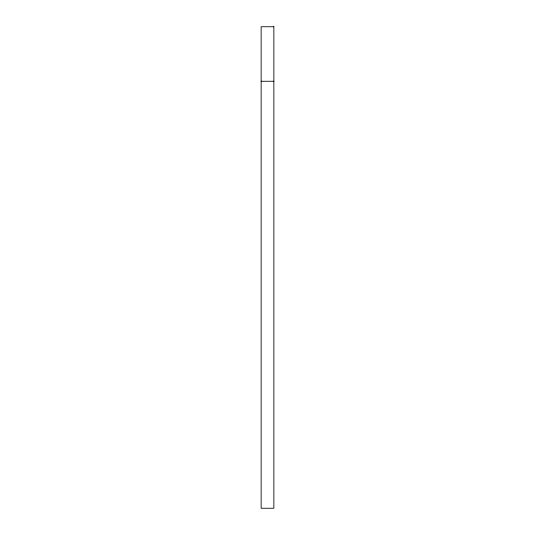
<?xml version="1.0" encoding="UTF-8"?>
<svg xmlns="http://www.w3.org/2000/svg" width="535" height="535" viewBox="0 0 535 535"><rect width="100%" height="100%" fill="white"/><g stroke="black" fill="none" stroke-linecap="round" stroke-linejoin="round"><path stroke-width="0.8" d="M261.14 81.26L273.86 81.26M273.86 26.75L261.14 26.75L261.14 508.25L273.86 508.25L273.86 26.75"/></g></svg>
